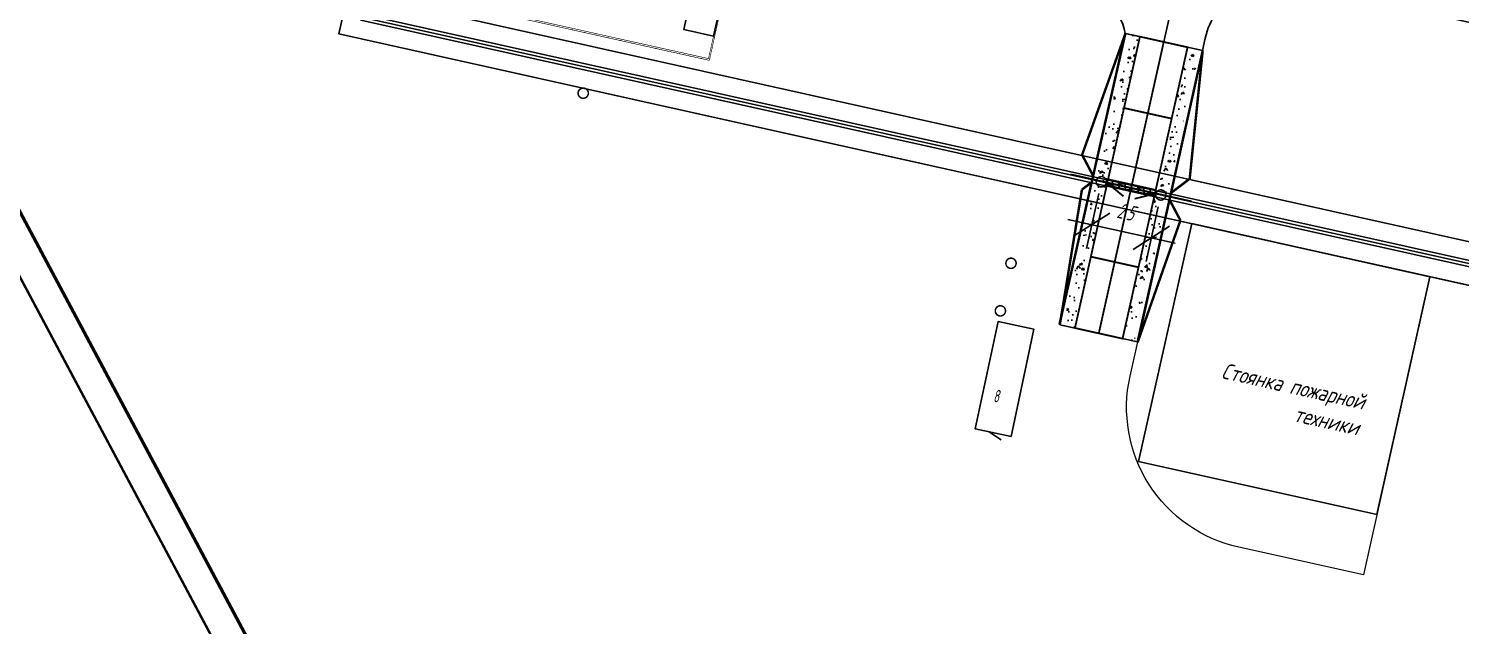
# Model space of a CAD drawing. Extents: x 5370511 to 5386565, y 1010429 to 1053793.
# Drawn here: x 5380425.3 to 5380542.7, y 1039635.6 to 1039684.6 of the extents above; entities that cross this region are included whole.
import ezdxf
from ezdxf.enums import TextEntityAlignment as Align

# ---------------------------------------------------------------- set-up
doc = ezdxf.new("R2010")
doc.units = 0
doc.header["$PDMODE"] = 32
doc.header["$PDSIZE"] = 0.3
doc.layers.get('0').update_dxf_attribs({"linetype": 'CONTINUOUS'})
doc.layers.get('DEFPOINTS').update_dxf_attribs({"linetype": 'CONTINUOUS'})
for name, color, linetype in [('3D-MODEL', 7, 'CONTINUOUS'), ('ГП_граница насыпи', 242, 'CONTINUOUS'), ('ГП_переезд', 7, 'CONTINUOUS'), ('ГП_сооружения', 7, 'CONTINUOUS')]:
    doc.layers.add(name, color=color, linetype=linetype)
doc.layers.add('ЭС (тонкий)', color=7, linetype='CONTINUOUS', lineweight=25)
doc.layers.add('ЭС сети', color=1, linetype='CONTINUOUS', lineweight=50)
doc.styles.add('ГОСТ_НИПИ', font='gost_nipi.shx', dxfattribs={"oblique": 15})
doc.styles.add('ГОСТ_НИПИ_разм', font='gost_nipi.shx', dxfattribs={"width": 0.8, "oblique": 15, "height": 2.5})
doc.dimstyles.new('Лист М500', dxfattribs={"dimtxt": 2.5, "dimasz": 2.5, "dimexe": 2, "dimexo": 1, "dimgap": 1, "dimtad": 1, "dimdec": 1, "dimlfac": 0.5, "dimzin": 0, "dimdsep": 46, "dimtxsty": 'ГОСТ_НИПИ_разм', "dimblk": 'OBLIQUE', "dimcen": 0.09, "dimdle": 2, "dimaunit": 1, "dimadec": 0, "dimazin": 0, "dimtfac": 1, "dimtdec": 1, "dimtofl": 0, "dimtmove": 1, "dimatfit": 3, "dimldrblk": 'NONE', "dimfxl": 1, "dimtolj": 1, "dimtzin": 0, "dimarcsym": 0})

# ---------------------------------------------------------------- blocks, each defined once
blk = doc.blocks.new('*U110')
at = {"lineweight": 50, "const_width": 0.4}
blk.add_lwpolyline([(-594, 420), (0, 420), (0, 0), (-594, 0)], close=True, dxfattribs=at)
at = {"lineweight": 50}
blk.add_lwpolyline([(-574, 5), (-5, 5), (-5, 415), (-574, 415)], close=True, dxfattribs=at)
at = {"style": 'ГОСТ_НИПИ', "oblique": 15}
blk.add_attdef('СКВОЗНАЯ_НУМЕРАЦИЯ', text='', height=3, dxfattribs=at).set_placement((-10, 411.5), align=Align.MIDDLE_CENTER)
at = {"style": 'ГОСТ_НИПИ', "oblique": 15, "width": 0.8}
for tag, p in [('ДАТА_СОГЛ_1', (-580.75, 146)), ('ДАТА_СОГЛ_2', (-575.75, 146)), ('ФАМИЛИЯ_СОГЛ_1', (-580.75, 111)), ('ФАМИЛИЯ_СОГЛ_2', (-575.75, 111)), ('ХАРАКТЕР_РАБОТЫ_СОГЛ_1', (-580.75, 91)), ('ХАРАКТЕР_РАБОТЫ_СОГЛ_2', (-575.75, 91))]:
    blk.add_attdef(tag, p, '', height=3, rotation=90, dxfattribs=at)
at = {"style": 'ГОСТ_НИПИ', "oblique": 15}
for tag, width, p in [('ОБОЗНАЧЕНИЕ_ДОКУМЕНТА', 0.8, (-65, 55)), ('НАИМЕНОВАНИЕ_ПРОЕКТА', 0.8, (-65, 42.5)), ('НАИМЕНОВАНИЕ_ОБЪЕКТА', 0.8, (-90, 27.5)), ('СТАДИЯ', 0.8, (-47.5, 25)), ('ЛИСТ', 0.8, (-32.5, 25)), ('ЛИСТОВ', 0.8, (-15, 25)), ('НАИМЕНОВАНИЕ_ЧЕРТЕЖА', 0.8, (-90, 12.5)), ('ПРЕДПРИЯТИЕ', 0.7, (-30.48, 12.55))]:
    blk.add_attdef(tag, text='', height=3, dxfattribs=dict(at, width=width)).set_placement(p, align=Align.MIDDLE_CENTER)
at = {"style": 'ГОСТ_НИПИ', "oblique": 15, "width": 0.8}
blk.add_attdef('РАЗРАБ', text='', height=3, dxfattribs=at).set_placement((-189.18, 32.18), align=Align.MIDDLE_LEFT)
for tag, p in [('ФАМИЛИЯ_5', (-169, 31)), ('ДАТА_1', (-134, 31)), ('ХАРАКТЕР_РАБОТЫ_1', (-189, 26)), ('ФАМИЛИЯ_1', (-169, 26)), ('ДАТА_2', (-134, 26)), ('ХАРАКТЕР_РАБОТЫ_2', (-189, 20.72)), ('ФАМИЛИЯ_2', (-169.15, 20.71)), ('ДАТА_3', (-134, 20.72)), ('ХАРАКТЕР_РАБОТЫ_3', (-189, 16)), ('ФАМИЛИЯ_3', (-169.01, 15.99)), ('ДАТА_4', (-134, 16)), ('ФАМИЛИЯ_6', (-169, 11)), ('ДАТА_5', (-134, 11)), ('ХАРАКТЕР_РАБОТЫ_4', (-189, 6)), ('ФАМИЛИЯ_4', (-169, 6)), ('ДАТА_6', (-134, 6))]:
    blk.add_attdef(tag, p, '', height=3, dxfattribs=at)
at = {"style": 'ГОСТ_НИПИ', "oblique": 15, "width": 0.8, "flags": 8}
blk.add_attdef('НКОНТР', text='', height=3, dxfattribs=at).set_placement((-189.36, 12.34), align=Align.MIDDLE_LEFT)
at = {"style": 'ГОСТ_НИПИ', "oblique": 15, "width": 0.8}
blk.add_attdef('ФОРМАТ', text='', height=3, dxfattribs=at).set_placement((-38.94, 0.42), align=Align.BOTTOM_CENTER)
blk = doc.blocks.new('*U120')
at = {"layer": 'ГП_сооружения'}
h = blk.add_hatch(color=253, dxfattribs=at)
h.dxf.hatch_style = 1
h.paths.add_polyline_path([(502, -153.3, 1), (502, -155.2, 1)])
h = blk.add_hatch(color=253, dxfattribs=at)
h.dxf.hatch_style = 1
h.paths.add_polyline_path([(502, -170.5, 1), (502, -172.4, 1)])
h = blk.add_hatch(color=253, dxfattribs=at)
h.dxf.hatch_style = 1
h.paths.add_polyline_path([(502, -187.8, 1), (502, -189.7, 1)])
h = blk.add_hatch(color=253, dxfattribs=at)
h.dxf.hatch_style = 1
h.paths.add_polyline_path([(272.9, -192.4, -1), (271.1, -192.4, -1)])
h = blk.add_hatch(color=253, dxfattribs=at)
h.dxf.hatch_style = 1
h.paths.add_polyline_path([(292.9, -192.4, -1), (291.1, -192.4, -1)])
h = blk.add_hatch(color=253, dxfattribs=at)
h.dxf.hatch_style = 1
h.paths.add_polyline_path([(312.9, -192.4, -1), (311.1, -192.4, -1)])
h = blk.add_hatch(color=253, dxfattribs=at)
h.dxf.hatch_style = 1
h.paths.add_polyline_path([(332.9, -192.4, -1), (331, -192.4, -1)])
h = blk.add_hatch(color=253, dxfattribs=at)
h.dxf.hatch_style = 1
h.paths.add_polyline_path([(352.9, -192.4, -1), (351, -192.4, -1)])
h = blk.add_hatch(color=253, dxfattribs=at)
h.dxf.hatch_style = 1
h.paths.add_polyline_path([(372.9, -192.4, -1), (371, -192.4, -1)])
h = blk.add_hatch(color=253, dxfattribs=at)
h.dxf.hatch_style = 1
h.paths.add_polyline_path([(392.9, -192.4, -1), (391, -192.4, -1)])
h = blk.add_hatch(color=253, dxfattribs=at)
h.dxf.hatch_style = 1
h.paths.add_polyline_path([(412.9, -192.4, -1), (411, -192.4, -1)])
h = blk.add_hatch(color=253, dxfattribs=at)
h.dxf.hatch_style = 1
h.paths.add_polyline_path([(432.9, -192.4, -1), (431.1, -192.4, -1)])
h = blk.add_hatch(color=253, dxfattribs=at)
h.dxf.hatch_style = 1
h.paths.add_polyline_path([(452.9, -192.4, -1), (451.1, -192.4, -1)])
h = blk.add_hatch(color=253, dxfattribs=at)
h.dxf.hatch_style = 1
h.paths.add_polyline_path([(470.9, -192.4, -1), (469, -192.4, -1)])
h = blk.add_hatch(color=253, dxfattribs=at)
h.dxf.hatch_style = 1
h.paths.add_polyline_path([(489.4, -192.4, -1), (487.5, -192.4, -1)])
at = {"layer": 'ГП_сооружения', "color": 253, "const_width": 1}
blk.add_lwpolyline([(500, 20), (0, 20), (0, -190), (500, -190)], close=True, dxfattribs=at)
at = {"layer": 'ГП_сооружения', "color": 253, "ltscale": 0.3, "const_width": 1}
for points in [[(502, -192.5), (502, 22)], [(-2.1, -192.4), (502, -192.5)]]:
    blk.add_lwpolyline(points, dxfattribs=at)
at = {"layer": 'ЭС (тонкий)', "color": 253, "transparency": 33554687}
blk.add_lwpolyline([(500, -92), (449.9, -92.1), (449.9, -152.1), (500, -152)], close=True, dxfattribs=at)
blk = doc.blocks.new('_Oblique')
at = {"color": 0, "linetype": 'ByBlock', "lineweight": -2}
blk.add_line((-0.5, -0.5), (0.5, 0.5), dxfattribs=at)
blk = doc.blocks.new('*D221')
at = {"color": 0, "lineweight": -2, "transparency": 16777216}
for p, q in [((5380513, 1039671.07), (5380512, 1039666.58)), ((5380510.48, 1039668.96), (5380519.27, 1039667.01)), ((5380517.88, 1039669.98), (5380516.88, 1039665.49))]:
    blk.add_line(p, q, dxfattribs=at)
at = {"layer": 'DEFPOINTS', "color": 0, "lineweight": 15, "transparency": 16777216}
for p in [(5380513.22, 1039672.05), (5380518.1, 1039670.96), (5380517.31, 1039667.44)]:
    blk.add_point(p, dxfattribs=at)
at = {"color": 0, "lineweight": -2, "transparency": 16777216, "xscale": 2.5, "yscale": 2.5, "zscale": 2.5}
for p, rotation in [((5380512.43, 1039668.53), 167.4452412575006), ((5380517.31, 1039667.44), 347.4452412575006)]:
    blk.add_blockref('_Oblique', p, dxfattribs=dict(at, rotation=rotation))
at = {"color": 0, "transparency": 16777216, "insert": (5380515.23, 1039669.57), "char_height": 2.5, "attachment_point": 5, "rotation": 347.4452, "style": 'ГОСТ_НИПИ_разм'}
blk.add_mtext('\\A1;{\\H0.5x;2.5}', dxfattribs=at)
blk = doc.blocks.new('_None')

msp = doc.modelspace()

# ---------------------------------------------------------------- hatches: boundary and pattern name
at = {"layer": 'ГП_переезд', "lineweight": -3}
h = msp.add_hatch(dxfattribs=at)
h.set_pattern_fill('AR-CONC', color=253, scale=0.3, angle=141.45149)
h.set_pattern_definition([(191.451491432, (-3175051.974, -2256210.7638), (-1.56554926494, 1.48817186473), [0.225, -2.475]), (136.451491432, (-3175051.974, -2256210.7638), (-1.08070222735, -2.0242250722), [0.18, -1.98]), (241.902935892, (-3175052.1044, -2256210.6398), (-2.6462514725, -0.53605319354), [0.191220576, -2.103426336]), (187.635691432, (-3175052.3478, -2256211.233), (-2.19456354595, 2.383589112), [0.3375, -3.7125]), (238.08712692, (-3175052.5307, -2256211.0344), (-4.0140884936, -0.5381389922), [0.286831026, -3.15514128]), (132.63565542, (-3175052.348, -2256211.233), (-4.0140884912, -0.5381389922), [0.27, -2.970000003]), (162.451491432, (-3175052.489, -2256210.9288), (-0.647780203, 2.0605777851), [0.225, -2.475]), (107.451491432, (-3175052.489, -2256210.9288), (-1.92656725415, -1.2464923034), [0.18, -1.98]), (212.902936172, (-3175052.543, -2256210.757), (-2.57434743706, 0.81408547173), [0.19122057, -2.103426336]), (178.951491432, (-3175051.9739, -2256210.7638), (-0.65088534513, -0.75831648241), [0, -1.956, 0, -2.01, 0, -1.9875]), (148.951491432, (-3175051.9739, -2256210.7638), (-1.35458984767, -0.43356886949), [0, -1.146, 0, -1.911, 0, -0.7575]), (108.951491432, (-3175051.4507, -2256211.1807), (-1.21030985698, 1.050916785714), [0, -0.75, 0, -2.34, 0, -3.105]), (98.951491432, (-3175051.2161, -2256211.3676), (-1.5554455441, 0.85541405162), [0, -0.975, 0, -1.554, 0, -2.205])])
h.paths.add_polyline_path([(5380516.381, 1039683.955), (5380515.405, 1039684.172), (5380510.08, 1039660.258), (5380511.056, 1039660.04)])
h = msp.add_hatch(dxfattribs=at)
h.set_pattern_fill('AR-CONC', color=253, scale=0.3, angle=141.45149)
h.set_pattern_definition([(191.451491432, (-3175048.0635, -2256213.8797), (-1.56554926494, 1.48817186473), [0.225, -2.475]), (136.451491432, (-3175048.0635, -2256213.8797), (-1.08070222735, -2.0242250722), [0.18, -1.98]), (241.902935892, (-3175048.194, -2256213.7556), (-2.6462514725, -0.53605319354), [0.191220576, -2.103426336]), (187.635691432, (-3175048.4374, -2256214.349), (-2.19456354595, 2.383589112), [0.3375, -3.7125]), (238.08712692, (-3175048.6203, -2256214.1503), (-4.0140884936, -0.5381389922), [0.286831026, -3.15514128]), (132.63565542, (-3175048.4374, -2256214.349), (-4.0140884912, -0.5381389922), [0.27, -2.970000003]), (162.451491432, (-3175048.5786, -2256214.0446), (-0.647780203, 2.0605777851), [0.225, -2.475]), (107.451491432, (-3175048.5786, -2256214.0446), (-1.92656725415, -1.2464923034), [0.18, -1.98]), (212.902936172, (-3175048.6326, -2256213.873), (-2.57434743706, 0.81408547173), [0.19122057, -2.103426336]), (178.951491432, (-3175048.0635, -2256213.87966), (-0.65088534513, -0.75831648241), [0, -1.956, 0, -2.01, 0, -1.9875]), (148.951491432, (-3175048.0635, -2256213.8797), (-1.35458984767, -0.43356886949), [0, -1.146, 0, -1.911, 0, -0.7575]), (108.951491432, (-3175047.5403, -2256214.2966), (-1.21030985698, 1.050916785714), [0, -0.75, 0, -2.34, 0, -3.105]), (98.951491432, (-3175047.3057, -2256214.4835), (-1.5554455441, 0.85541405162), [0, -0.975, 0, -1.554, 0, -2.205])])
h.paths.add_polyline_path([(5380521.262, 1039682.868), (5380520.286, 1039683.085), (5380514.96, 1039659.171), (5380515.936, 1039658.954)])
at = {"layer": 'ГП_переезд'}
h = msp.add_hatch(dxfattribs=at)
h.set_pattern_fill('ANSI37', color=253, scale=4, angle=141.45149)
h.set_pattern_definition([(186.451491432, (-3175048.06353, -2256213.87966), (0.056180990676, -0.496833670645), []), (276.451491432, (-3175048.06353, -2256213.87966), (0.496833670645, 0.056180990676), [])])
h.paths.add_polyline_path([(5380517.677, 1039671.372), (5380513.773, 1039672.242), (5380513.664, 1039671.754), (5380517.569, 1039670.884)])

# ---------------------------------------------------------------- linework, layer by layer
at = {"color": 8}
for points in [[(5380456.947, 1039758.188), (5380626.786, 1039720.365), (5380610.787, 1039648.525), (5380450.709, 1039684.174), (5380453.1, 1039694.911), (5380443.339, 1039697.085)], [(5380458.085, 1039756.398), (5380624.996, 1039719.227), (5380609.649, 1039650.315), (5380452.499, 1039685.312), (5380454.89, 1039696.049), (5380445.129, 1039698.223)], [(5380458.274, 1039756.099), (5380624.697, 1039719.037), (5380609.46, 1039650.614), (5380452.797, 1039685.502), (5380455.188, 1039696.239), (5380445.428, 1039698.413)], [(5380458.464, 1039755.801), (5380624.399, 1039718.848), (5380609.27, 1039650.912), (5380453.096, 1039685.692), (5380455.487, 1039696.429), (5380445.726, 1039698.602)], [(5380459.602, 1039754.011), (5380622.609, 1039717.71), (5380608.132, 1039652.702), (5380454.886, 1039686.83), (5380457.277, 1039697.567), (5380447.516, 1039699.74)], [(5380520.629, 1039668.612), (5380516.273, 1039649.092), (5380535.793, 1039644.736), (5380540.149, 1039664.256)]]:
    msp.add_lwpolyline(points, close=True, dxfattribs=at)
msp.add_lwpolyline([(5380459.319, 1039699.771), (5380450.037, 1039701.839), (5380460.466, 1039748.691), (5380619.569, 1039713.259), (5380610.004, 1039670.311), (5380594.274, 1039673.815, 0.4134333), (5380587.117, 1039669.278), (5380586.879, 1039668.218), (5380580.535, 1039669.631), (5380580.765, 1039670.66, 0.4149943), (5380576.216, 1039677.836), (5380528.892, 1039688.375, 0.4142136), (5380521.731, 1039683.823), (5380521.506, 1039682.813), (5380515.18, 1039684.222, 0.3099728), (5380511.083, 1039688.244), (5380459.319, 1039699.771)], format="xyb", dxfattribs=at)
msp.add_lwpolyline([(5380518.334, 1039683.52), (5380520.569, 1039693.558)], dxfattribs=at)
at = {"const_width": 0.125}
for points in [[(5380470.826, 1039679.725, 1), (5380470.643, 1039678.905, 1), (5380470.826, 1039679.725, 49.9173901)], [(5380513.309, 1039672.456, 1), (5380513.126, 1039671.637, 1), (5380513.309, 1039672.456, 49.9173901)], [(5380518.189, 1039671.37, 1), (5380518.006, 1039670.55, 1), (5380518.189, 1039671.37, 49.9173901)], [(5380505.902, 1039665.767, 1), (5380505.719, 1039664.947, 1), (5380505.902, 1039665.767, 49.9173901)], [(5380505.032, 1039661.862, 1), (5380504.85, 1039661.042, 1), (5380505.032, 1039661.862, 49.9173901)]]:
    msp.add_lwpolyline(points, format="xyb", dxfattribs=at)
at = {"const_width": 0.15}
for points in [[(5380513.705, 1039671.938), (5380515.035, 1039670.854)], [(5380517.61, 1039671.068), (5380515.946, 1039670.652)]]:
    msp.add_lwpolyline(points, dxfattribs=at)
at = {"layer": '3D-MODEL', "lineweight": 15}
msp.add_polyline3d([(5380456.947, 1039758.188, 48.9), (5380456.947, 1039758.188, 48.9), (5380626.786, 1039720.365, 48.9), (5380619.829, 1039689.126, 49.14), (5380610.787, 1039648.525, 49.3), (5380580.675, 1039655.231, 49.3), (5380515.277, 1039669.795, 49.3), (5380450.709, 1039684.174, 49.3), (5380453.1, 1039694.911, 49.25), (5380443.339, 1039697.085, 49.25), (5380449.99, 1039726.949, 49.1)], close=True, dxfattribs=at)
at = {"layer": 'ГП_граница насыпи'}
msp.add_lwpolyline([(5380456.947, 1039758.188), (5380626.786, 1039720.365), (5380610.787, 1039648.525), (5380450.709, 1039684.174), (5380453.1, 1039694.911), (5380443.339, 1039697.085)], close=True, dxfattribs=at)
at = {"layer": 'ГП_граница насыпи', "color": 8, "lineweight": 15}
msp.add_lwpolyline([(5380540.149, 1039664.256), (5380534.702, 1039639.784), (5380524.479, 1039642.059, -0.4142136), (5380515.571, 1039656.086), (5380518.472, 1039669.083)], format="xyb", close=True, dxfattribs=at)
at = {"layer": 'ГП_переезд', "color": 253, "linetype": 'Continuous'}
for p, q in [((5380521.262, 1039682.868), (5380515.405, 1039684.172)), ((5380520.614, 1039670.462), (5380510.728, 1039672.664)), ((5380515.936, 1039658.954), (5380510.08, 1039660.258))]:
    msp.add_line(p, q, dxfattribs=at)
at = {"layer": 'ГП_переезд', "color": 253, "lineweight": 30}
msp.add_line((5380513.773, 1039672.242), (5380513.546, 1039672.292), dxfattribs=at)
at = {"layer": 'ГП_переезд', "color": 253, "const_width": 0.2}
for points in [[(5380509.782, 1039660.325), (5380515.185, 1039684.201)], [(5380516.203, 1039658.894), (5380521.528, 1039682.808)]]:
    msp.add_lwpolyline(points, dxfattribs=at)
at = {"layer": 'ГП_переезд', "color": 253}
for points in [[(5380516.381, 1039683.955), (5380515.189, 1039684.22), (5380509.816, 1039660.317), (5380511.056, 1039660.04)], [(5380521.527, 1039682.809), (5380520.286, 1039683.085), (5380514.96, 1039659.171), (5380516.158, 1039658.904)]]:
    msp.add_lwpolyline(points, close=True, dxfattribs=at)
at = {"layer": 'ГП_переезд', "color": 253, "lineweight": -3, "const_width": 0.2}
for points in [[(5380515.185, 1039684.201), (5380511.641, 1039674.253)], [(5380521.527, 1039682.809), (5380520.461, 1039672.289)], [(5380512.557, 1039672.512), (5380511.641, 1039674.253)], [(5380511.626, 1039671.401), (5380509.811, 1039660.298)], [(5380512.448, 1039672.024), (5380511.626, 1039671.401)], [(5380518.893, 1039671.101), (5380520.461, 1039672.289)], [(5380518.785, 1039670.613), (5380519.7, 1039668.873)], [(5380519.7, 1039668.873), (5380516.196, 1039658.876)]]:
    msp.add_lwpolyline(points, dxfattribs=at)
at = {"layer": 'ГП_переезд', "color": 253, "linetype": 'Continuous', "const_width": 0.15}
for points in [[(5380517.029, 1039677.663), (5380518.334, 1039683.52), (5380516.381, 1039683.955), (5380515.077, 1039678.098)], [(5380518.982, 1039677.229), (5380520.286, 1039683.085), (5380518.334, 1039683.52), (5380517.029, 1039677.663)], [(5380515.725, 1039671.807), (5380517.029, 1039677.663), (5380515.077, 1039678.098), (5380513.773, 1039672.242)], [(5380517.677, 1039671.372), (5380518.982, 1039677.229), (5380517.029, 1039677.663), (5380515.725, 1039671.807)], [(5380514.312, 1039665.462), (5380515.617, 1039671.319), (5380513.664, 1039671.754), (5380512.36, 1039665.897)], [(5380516.264, 1039665.028), (5380517.569, 1039670.884), (5380515.617, 1039671.319), (5380514.312, 1039665.462)], [(5380513.008, 1039659.606), (5380514.312, 1039665.462), (5380512.36, 1039665.897), (5380511.056, 1039660.04)], [(5380514.96, 1039659.171), (5380516.264, 1039665.028), (5380514.312, 1039665.462), (5380513.008, 1039659.606)]]:
    msp.add_lwpolyline(points, close=True, dxfattribs=at)
at = {"layer": 'ГП_сооружения', "color": 8}
msp.add_lwpolyline([(5380505.82, 1039651.149), (5380507.681, 1039659.954), (5380504.746, 1039660.575), (5380502.885, 1039651.769)], close=True, dxfattribs=at)
at = {"layer": 'ГП_сооружения'}
msp.add_lwpolyline([(5380504.999, 1039650.869), (5380503.966, 1039651.541)], dxfattribs=at)

# ---------------------------------------------------------------- block references
at = {"xscale": 0.5, "yscale": 0.5, "zscale": 0.5, "rotation": 298.0491553101125}
msp.add_blockref('*U110', (5380523.068, 1039479.329), dxfattribs=at)

# ---------------------------------------------------------------- texts
at = {"style": 'ГОСТ_НИПИ', "oblique": 15, "width": 0.8}
msp.add_text('8', height=1, rotation=0.89537, dxfattribs=at).set_placement((5380504.342, 1039653.95))
at = {"color": 8, "insert": (5380534.948, 1039654.602, 0), "char_height": 1.3, "attachment_point": 3, "rotation": 347.42109, "style": 'ГОСТ_НИПИ'}
msp.add_mtext_dynamic_manual_height_columns('Стоянка пожарной техники', width=14.85163, gutter_width=15, heights=[0], dxfattribs=at)

# ---------------------------------------------------------------- dimensions: what is measured, and where the dimension line sits
dim = msp.add_linear_dim(base=(5380517.314, 1039667.441), p1=(5380513.217, 1039672.047), p2=(5380518.098, 1039670.96), angle=347.44524, text='{\\H0.5x;<>}', dimstyle='Лист М500')
dim.commit()
dim.dimension.update_dxf_attribs({"geometry": '*D221', "text_midpoint": (5380515.227, 1039669.57)})

# ---------------------------------------------------------------- next in the draw order: block references
at = {"layer": 'ЭС сети', "color": 1, "lineweight": 15, "xscale": 0.05, "yscale": 0.05, "zscale": 0.05, "rotation": 347.4452412758856}
msp.add_blockref('*U120', (5380458.669, 1039696.859), dxfattribs=at)

doc.saveas('drawing.dxf')
